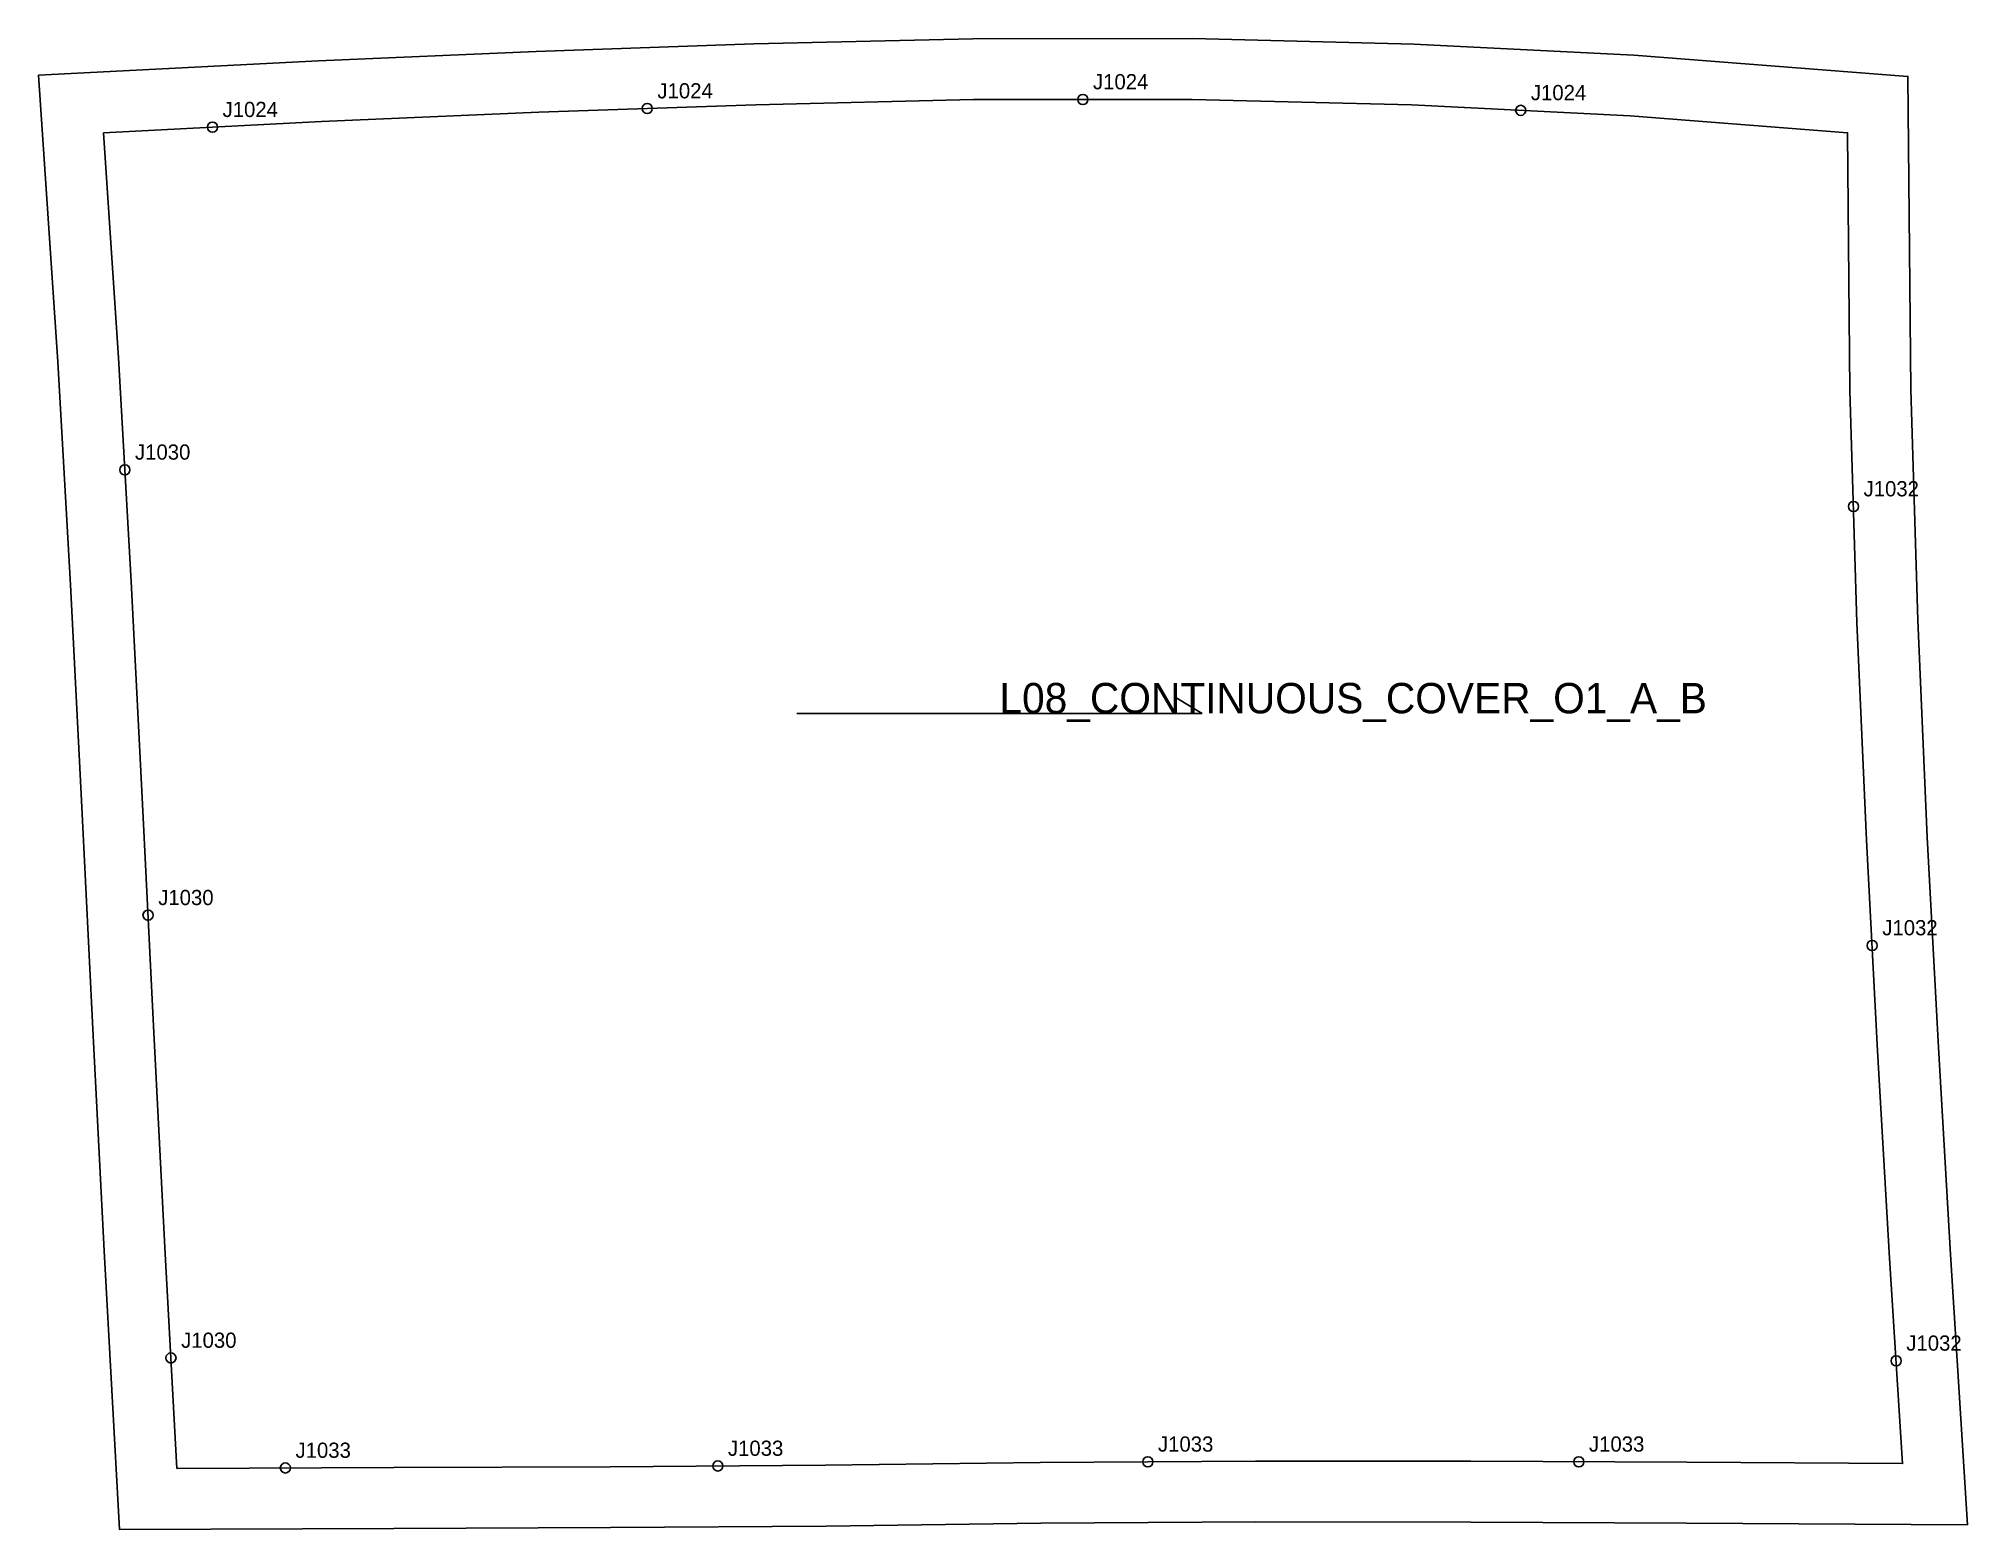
# Model space of a CAD drawing. Header units: millimetres. Extents: x -13 to 368, y -276 to 19.
import ezdxf

# ---------------------------------------------------------------- set-up
doc = ezdxf.new("R2010")
doc.units = ezdxf.units.MM
for name, color, linetype in [('CUT', 1, 'Continuous'), ('GRAIN', 3, 'Continuous'), ('LABEL', 7, 'Continuous'), ('NOTCH', 2, 'Continuous'), ('SEW', 5, 'Continuous')]:
    doc.layers.add(name, color=color, linetype=linetype)

msp = doc.modelspace()

# ---------------------------------------------------------------- linework, layer by layer
at = {"layer": 'CUT'}
msp.add_lwpolyline([(-12.79, 11.37), (42.46, 14.18), (85.41, 16.01), (128.36, 17.52), (171.51, 18.55), (214.96, 18.57), (258.51, 17.49), (301.97, 15.31), (356.03, 11.11), (356.58, -50.64), (357.96, -96.15), (359.85, -138.98), (362.03, -180.46), (364.4, -221.28), (367.76, -274.63), (312.32, -274.3), (269.78, -274.1), (227.32, -274.08), (184.95, -274.33), (142.57, -274.87), (100.03, -275.19), (57.32, -275.35), (3.15, -275.54), (0.16, -220.56), (-2.08, -176.87), (-4.26, -133.09), (-6.49, -89.21), (-9, -45.17), (-12.79, 11.37)], close=True, dxfattribs=at)
at = {"layer": 'GRAIN'}
for p, q in [((216.79, -114.55), (211.79, -111.55)), ((136.79, -114.55), (216.79, -114.55))]:
    msp.add_line(p, q, dxfattribs=at)
at = {"layer": 'NOTCH'}
for centre in [(107.3, 4.77), (193.24, 6.56), (279.63, 4.41), (21.51, 1.09), (4.23, -66.5), (345.27, -73.74), (8.81, -154.38), (348.96, -160.34), (13.33, -241.72), (353.7, -242.28), (35.9, -263.42), (121.21, -263.03), (206.06, -262.2), (291.09, -262.2)]:
    msp.add_circle(centre, 1, dxfattribs=at)
at = {"layer": 'SEW'}
msp.add_lwpolyline([(0, 0), (43.02, 2.19), (85.88, 4.02), (128.71, 5.52), (171.66, 6.55), (214.82, 6.57), (258.06, 5.5), (301.21, 3.33), (344.13, 0), (344.58, -50.87), (345.96, -96.6), (347.87, -139.56), (350.05, -181.12), (352.42, -222.01), (354.98, -262.55), (312.38, -262.3), (269.81, -262.1), (227.29, -262.08), (184.84, -262.33), (142.45, -262.87), (99.96, -263.19), (57.28, -263.35), (14.51, -263.5), (12.14, -219.93), (9.9, -176.27), (7.73, -132.49), (5.49, -88.56), (2.98, -44.43)], close=True, dxfattribs=at)

# ---------------------------------------------------------------- texts
at = {"layer": 'LABEL'}
for s, height, p in [('J1024', 3, (195.24, 8.56)), ('J1024', 3, (109.3, 6.77)), ('J1024', 3, (281.63, 6.41)), ('J1024', 3, (23.51, 3.09)), ('J1030', 3, (6.23, -64.5)), ('J1032', 3, (347.27, -71.74)), ('L08_CONTINUOUS_COVER_O1_A_B', 6, (176.79, -114.55)), ('J1030', 3, (10.81, -152.38)), ('J1032', 3, (350.96, -158.34)), ('J1030', 3, (15.33, -239.72)), ('J1032', 3, (355.7, -240.28)), ('J1033', 3, (37.9, -261.42)), ('J1033', 3, (123.21, -261.03)), ('J1033', 3, (208.06, -260.2)), ('J1033', 3, (293.09, -260.2))]:
    msp.add_text(s, height=height, dxfattribs=at).set_placement(p)

doc.saveas('drawing.dxf')
